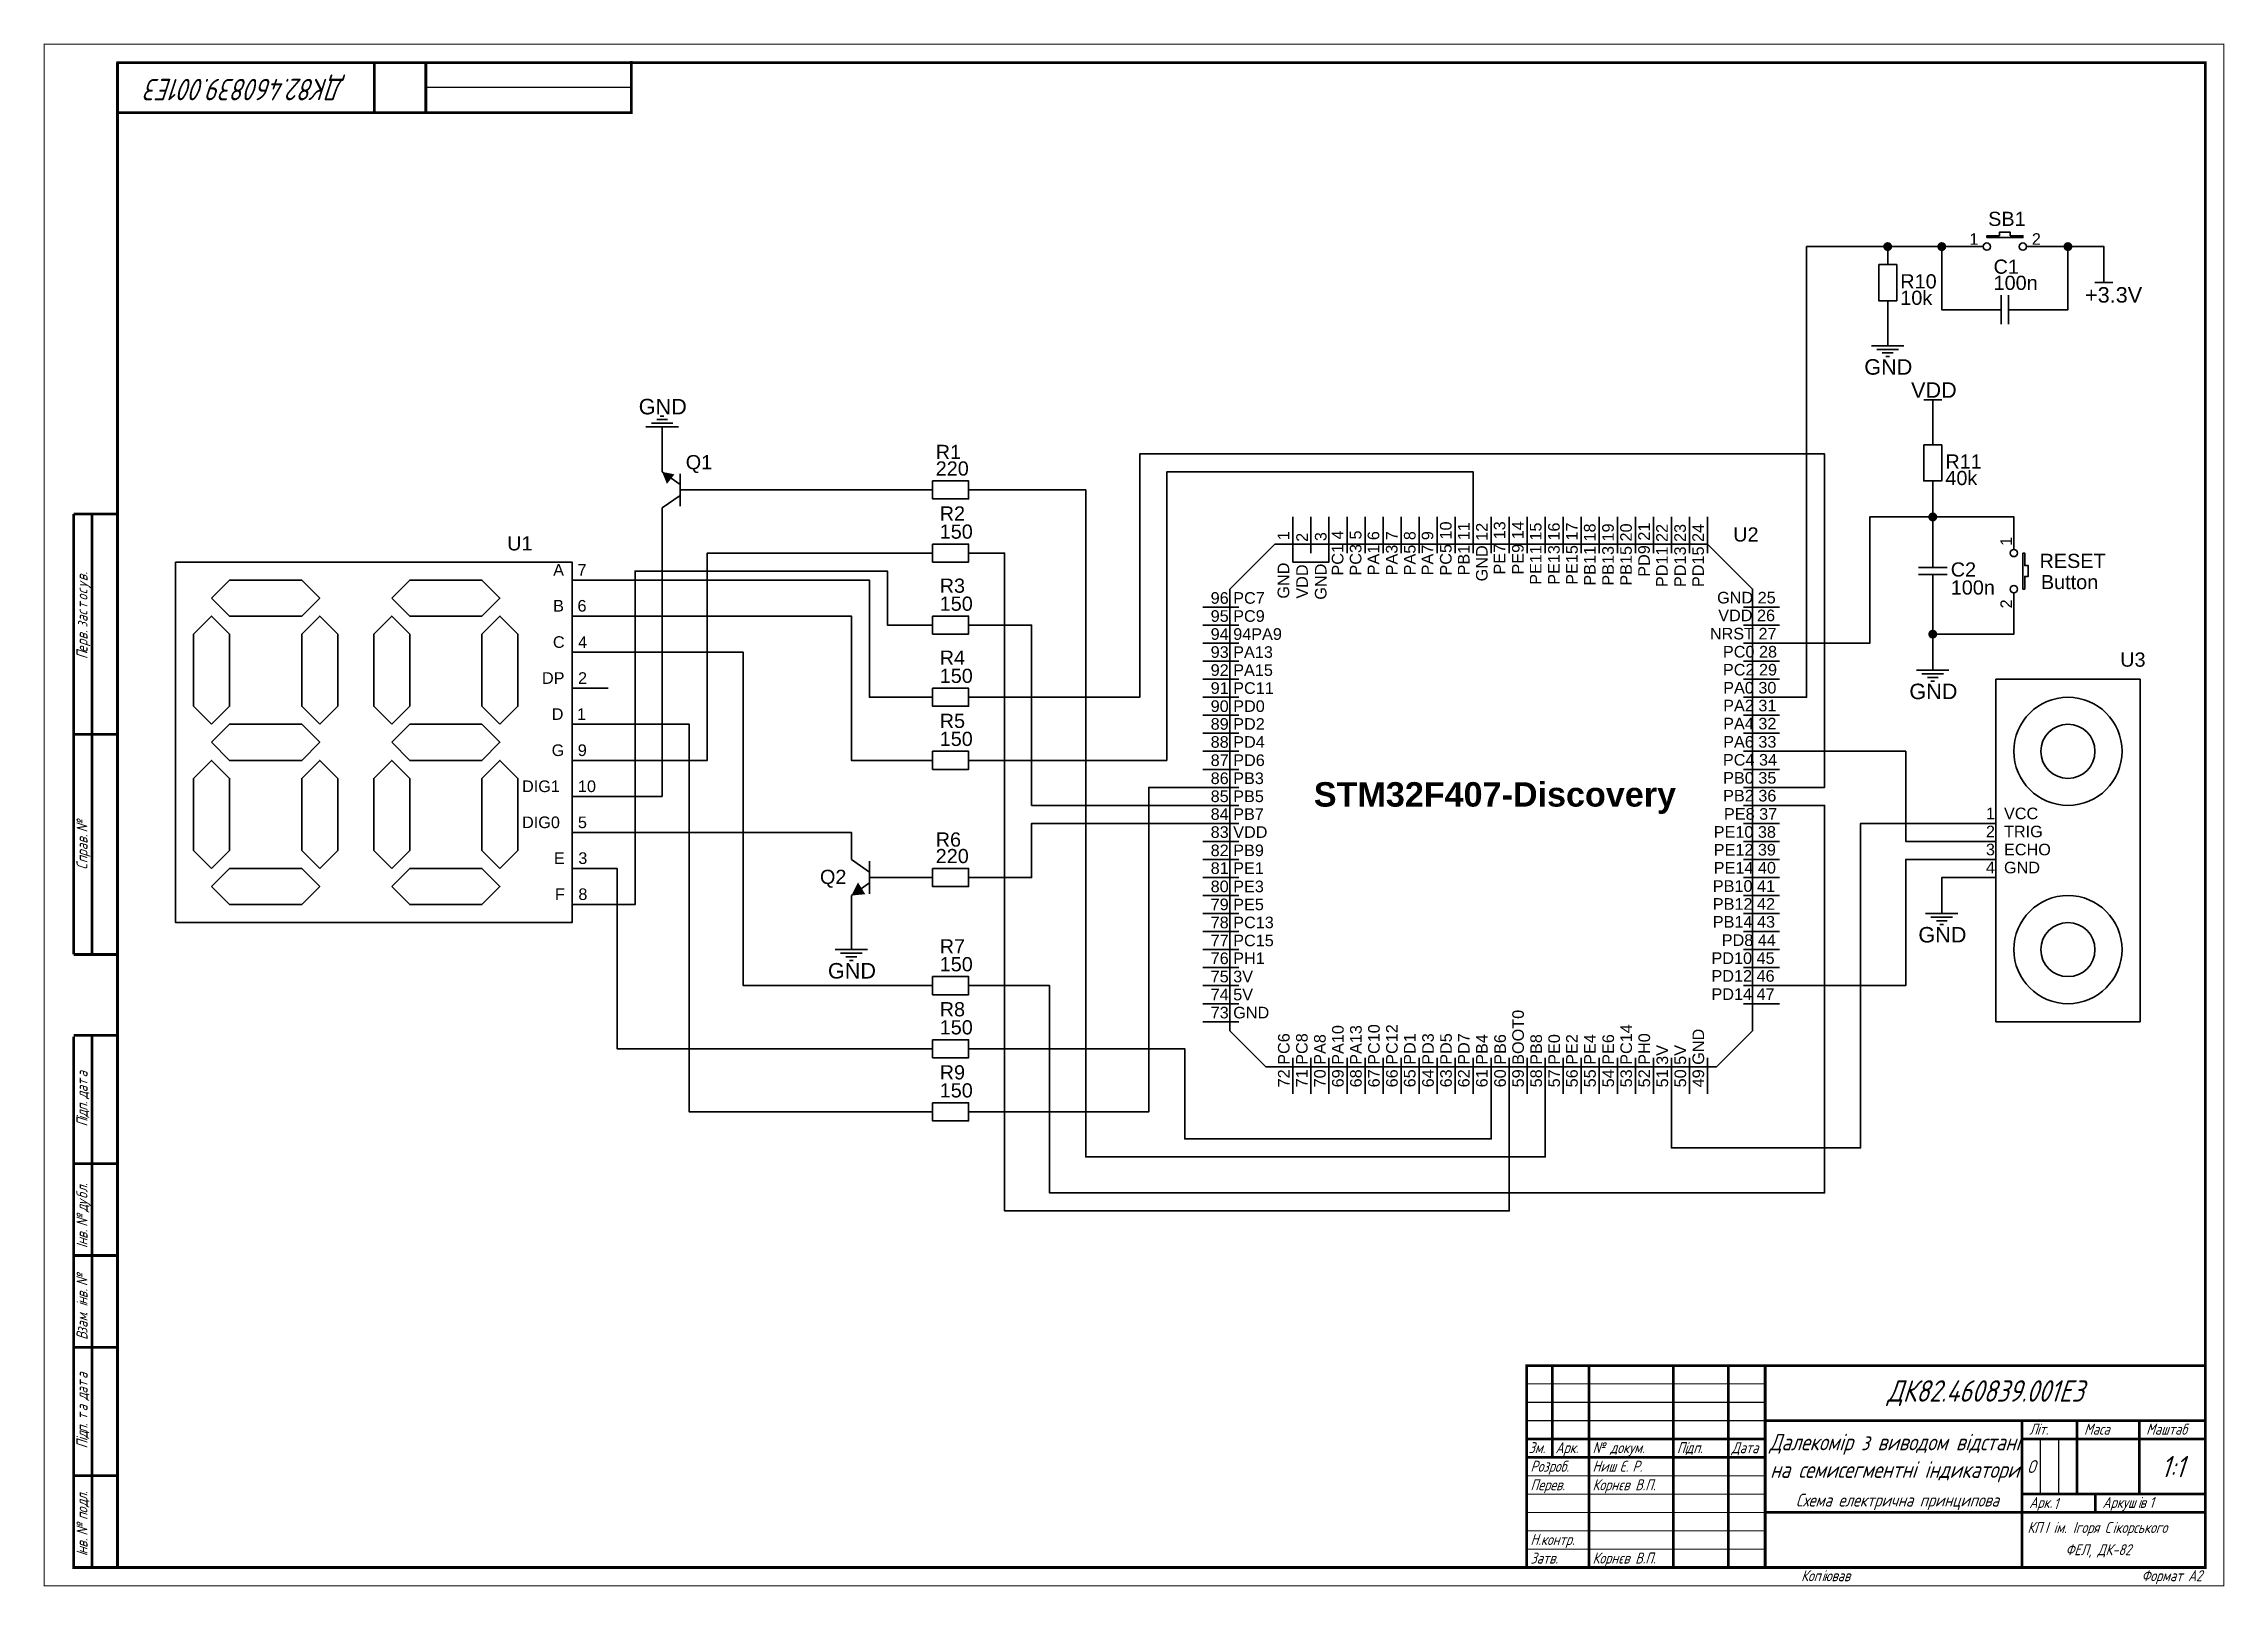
# Paper-space layout 'Лист2' of a CAD drawing. Header units: millimetres. Extents: x 0 to 594, y 0 to 420.
import ezdxf

# ---------------------------------------------------------------- set-up
doc = ezdxf.new("R2010")
doc.units = ezdxf.units.MM
doc.layers.get('0').update_dxf_attribs({"lineweight": 13})
doc.layers.add('PDF _Геометрия', color=7, linetype='Continuous')
doc.layers.add('PDF _Текст', color=7, linetype='Continuous')
doc.layers.add('PDF _Сплошная заливка', color=7, linetype='Continuous', true_color=0x5487ff)
doc.layers.add('Sheet', color=7, linetype='Continuous', lineweight=50)
doc.styles.add('PDF Arial', font='arial.ttf')
doc.styles.add('PDF Arial Bold', font='arialbd.ttf')
doc.styles.add('стиль1', font='', dxfattribs={"oblique": 18})
doc.styles.get('стиль1').set_extended_font_data('GOST type A')

psp = doc.layouts.new('Лист2')

# ---------------------------------------------------------------- hatches: boundary and pattern name
at = {"layer": 'PDF _Сплошная заливка', "transparency": 33554559}
for points in [[(503.69, 365, 0.414), (502.47, 366.23), (502.47, 366.23, 0.414), (501.24, 365), (501.24, 365, 0.414), (502.47, 363.77), (502.47, 363.77, 0.414)], [(518.43, 365, 0.414), (517.2, 366.23), (517.2, 366.23, 0.414), (515.97, 365), (515.97, 365, 0.414), (517.2, 363.77), (517.2, 363.77, 0.414)], [(552.8, 365, 0.414), (551.57, 366.23), (551.57, 366.23, 0.414), (550.35, 365), (550.35, 365, 0.414), (551.57, 363.77), (551.57, 363.77, 0.414)], [(515.97, 291.34, 0.414), (514.74, 292.57), (514.74, 292.57, 0.414), (513.52, 291.34), (513.52, 291.34, 0.414), (514.74, 290.11), (514.74, 290.11, 0.414)], [(515.97, 259.42, 0.414), (514.74, 260.65), (514.74, 260.65, 0.414), (513.52, 259.42), (513.52, 259.42, 0.414), (514.74, 258.19), (514.74, 258.19, 0.414)]]:
    psp.add_hatch(color=7, dxfattribs=at).paths.add_polyline_path(points)

# ---------------------------------------------------------------- linework, layer by layer
at = {"color": 7, "transparency": 33554559}
psp.add_solid([(220.1, 188.21), (221.89, 191.79), (223.89, 188.57)], dxfattribs=at)
at = {"layer": 'PDF _Геометрия', "lineweight": 35}
for points in [[(529.48, 367.46), (539.3, 367.46), (539.3, 367.95), (535.86, 367.95), (535.86, 368.93), (532.91, 368.93), (532.91, 367.95), (529.48, 367.95)], [(500.01, 360.09), (504.92, 360.09), (504.92, 350.27), (500.01, 350.27)], [(512.29, 310.98), (517.2, 310.98), (517.2, 301.16), (512.29, 301.16)], [(242.2, 301.16), (252.02, 301.16), (252.02, 296.25), (242.2, 296.25)], [(242.2, 283.97), (252.02, 283.97), (252.02, 279.06), (242.2, 279.06)], [(453.36, 283.97), (465.64, 271.7), (465.64, 151.38), (455.81, 141.56), (333.05, 141.56), (323.22, 151.38), (323.22, 271.7), (335.5, 283.97)], [(539.3, 281.52), (539.3, 271.7), (539.79, 271.7), (539.79, 275.13), (540.77, 275.13), (540.77, 278.08), (539.79, 278.08), (539.79, 281.52)], [(35.94, 279.06), (143.98, 279.06), (143.98, 180.85), (35.94, 180.85)], [(45.77, 269.24), (50.68, 264.33), (70.32, 264.33), (75.23, 269.24), (70.32, 274.15), (50.68, 274.15)], [(94.87, 269.24), (99.78, 264.33), (119.43, 264.33), (124.34, 269.24), (119.43, 274.15), (99.78, 274.15)], [(45.77, 234.87), (50.68, 239.78), (50.68, 259.42), (45.77, 264.33), (40.85, 259.42), (40.85, 239.78)], [(75.23, 234.87), (80.14, 239.78), (80.14, 259.42), (75.23, 264.33), (70.32, 259.42), (70.32, 239.78)], [(94.87, 234.87), (99.78, 239.78), (99.78, 259.42), (94.87, 264.33), (89.96, 259.42), (89.96, 239.78)], [(124.34, 234.87), (129.25, 239.78), (129.25, 259.42), (124.34, 264.33), (119.43, 259.42), (119.43, 239.78)], [(242.2, 264.33), (252.02, 264.33), (252.02, 259.42), (242.2, 259.42)], [(242.2, 244.69), (252.02, 244.69), (252.02, 239.78), (242.2, 239.78)], [(45.77, 229.95), (50.68, 225.04), (70.32, 225.04), (75.23, 229.95), (70.32, 234.87), (50.68, 234.87)], [(94.87, 229.95), (99.78, 225.04), (119.43, 225.04), (124.34, 229.95), (119.43, 234.87), (99.78, 234.87)], [(242.2, 227.5), (252.02, 227.5), (252.02, 222.59), (242.2, 222.59)], [(45.77, 195.58), (50.68, 200.49), (50.68, 220.13), (45.77, 225.04), (40.85, 220.13), (40.85, 200.49)], [(75.23, 195.58), (70.32, 200.49), (70.32, 220.13), (75.23, 225.04), (80.14, 220.13), (80.14, 200.49)], [(94.87, 195.58), (99.78, 200.49), (99.78, 220.13), (94.87, 225.04), (89.96, 220.13), (89.96, 200.49)], [(124.34, 195.58), (119.43, 200.49), (119.43, 220.13), (124.34, 225.04), (129.25, 220.13), (129.25, 200.49)], [(45.77, 190.67), (50.68, 195.58), (70.32, 195.58), (75.23, 190.67), (70.32, 185.76), (50.68, 185.76)], [(94.87, 190.67), (99.78, 195.58), (119.43, 195.58), (124.34, 190.67), (119.43, 185.76), (99.78, 185.76)], [(242.2, 195.58), (252.02, 195.58), (252.02, 190.67), (242.2, 190.67)], [(242.2, 166.11), (252.02, 166.11), (252.02, 161.2), (242.2, 161.2)], [(242.2, 148.93), (252.02, 148.93), (252.02, 144.02), (242.2, 144.02)], [(242.2, 131.74), (252.02, 131.74), (252.02, 126.83), (242.2, 126.83)]]:
    psp.add_lwpolyline(points, close=True, dxfattribs=at)
for points in [[(473, 242.23), (480.37, 242.23), (480.37, 288.88), (480.37, 365), (522.11, 365)], [(502.47, 360.09), (502.47, 365)], [(524.57, 347.81), (517.2, 347.81), (517.2, 365)], [(522.11, 365), (528.49, 365)], [(546.66, 365), (540.28, 365)], [(544.21, 347.81), (551.57, 347.81), (551.57, 365)], [(546.66, 365), (561.4, 365), (561.4, 360.09)], [(561.4, 355.18), (561.4, 360.09)], [(533.4, 343.88), (533.4, 351.74)], [(535.37, 351.74), (535.37, 343.88)], [(563.85, 355.18), (558.94, 355.18)], [(502.47, 350.27), (502.47, 345.36)], [(502.47, 345.36), (502.47, 342.9)], [(529.48, 347.81), (524.57, 347.81)], [(533.4, 347.81), (529.48, 347.81)], [(539.3, 347.81), (535.37, 347.81)], [(539.3, 347.81), (544.21, 347.81)], [(502.47, 337.99), (502.47, 342.9)], [(498.05, 337.99), (506.89, 337.99)], [(499.52, 337.01), (505.41, 337.01)], [(500.99, 336.03), (503.94, 336.03)], [(501.98, 335.05), (502.96, 335.05)], [(512.29, 323.26), (517.2, 323.26)], [(514.74, 323.26), (514.74, 318.35)], [(164.11, 315.89), (172.95, 315.89)], [(165.59, 316.88), (171.48, 316.88)], [(167.06, 317.86), (170.01, 317.86)], [(168.04, 318.84), (169.03, 318.84)], [(168.53, 315.89), (168.53, 310.98)], [(514.74, 318.35), (514.74, 315.89)], [(514.74, 310.98), (514.74, 315.89)], [(168.53, 310.98), (168.53, 308.53)], [(168.53, 308.53), (168.53, 303.62)], [(173.45, 300.18), (168.53, 303.62)], [(173.45, 294.29), (173.45, 303.13)], [(473, 217.68), (485.28, 217.68), (485.28, 308.53), (298.67, 308.53), (298.67, 242.23), (256.93, 242.23)], [(256.93, 225.04), (306.04, 225.04), (306.04, 303.62), (389.52, 303.62), (389.52, 291.34)], [(168.53, 293.79), (173.45, 297.23)], [(178.36, 298.71), (173.45, 298.71)], [(178.36, 298.71), (237.29, 298.71)], [(242.2, 298.71), (237.29, 298.71)], [(252.02, 298.71), (256.93, 298.71)], [(409.16, 134.19), (409.16, 117.01), (283.94, 117.01), (283.94, 298.71), (256.93, 298.71)], [(514.74, 301.16), (514.74, 296.25)], [(168.53, 288.88), (168.53, 293.79)], [(340.41, 291.34), (340.41, 281.52)], [(345.32, 291.34), (345.32, 281.52)], [(350.23, 291.34), (350.23, 281.52)], [(355.14, 291.34), (355.14, 281.52)], [(360.05, 291.34), (360.05, 281.52)], [(364.97, 291.34), (364.97, 281.52)], [(369.88, 291.34), (369.88, 281.52)], [(374.79, 291.34), (374.79, 281.52)], [(379.7, 291.34), (379.7, 281.52)], [(384.61, 291.34), (384.61, 281.52)], [(389.52, 291.34), (389.52, 281.52)], [(394.43, 291.34), (394.43, 281.52)], [(399.34, 291.34), (399.34, 281.52)], [(404.25, 291.34), (404.25, 281.52)], [(409.16, 291.34), (409.16, 281.52)], [(414.07, 291.34), (414.07, 281.52)], [(418.98, 291.34), (418.98, 281.52)], [(423.89, 291.34), (423.89, 281.52)], [(428.81, 291.34), (428.81, 281.52)], [(433.72, 291.34), (433.72, 281.52)], [(438.63, 291.34), (438.63, 281.52)], [(443.54, 291.34), (443.54, 281.52)], [(448.45, 291.34), (448.45, 281.52)], [(453.36, 291.34), (453.36, 281.52)], [(473, 256.96), (497.56, 256.96), (497.56, 291.34), (514.74, 291.34)], [(514.74, 296.25), (514.74, 291.34)], [(536.84, 288.88), (536.84, 291.34), (514.74, 291.34), (514.74, 286.43)], [(153.8, 215.22), (168.53, 215.22), (168.53, 288.88)], [(514.74, 281.52), (514.74, 286.43)], [(536.84, 288.88), (536.84, 282.5)], [(153.8, 225.04), (180.81, 225.04), (180.81, 281.52), (237.29, 281.52)], [(242.2, 281.52), (237.29, 281.52)], [(252.02, 281.52), (256.93, 281.52)], [(256.93, 281.52), (261.84, 281.52), (261.84, 102.27), (399.34, 102.27), (399.34, 134.19)], [(340.41, 281.52), (340.41, 279.06), (350.23, 279.06), (350.23, 281.52)], [(514.74, 281.52), (514.74, 277.59)], [(153.8, 274.15), (143.98, 274.15)], [(153.8, 185.76), (161.17, 185.76), (161.17, 276.61), (229.92, 276.61), (229.92, 261.87), (237.29, 261.87)], [(153.8, 274.15), (225.01, 274.15), (225.01, 242.23), (237.29, 242.23)], [(510.82, 277.59), (518.67, 277.59)], [(518.67, 275.63), (510.82, 275.63)], [(514.74, 275.63), (514.74, 271.7)], [(514.74, 271.7), (514.74, 266.79)], [(536.84, 264.33), (536.84, 270.71)], [(153.8, 264.33), (143.98, 264.33)], [(153.8, 264.33), (220.1, 264.33), (220.1, 225.04), (237.29, 225.04)], [(242.2, 261.87), (237.29, 261.87)], [(252.02, 261.87), (256.93, 261.87)], [(256.93, 261.87), (269.21, 261.87), (269.21, 212.77), (315.86, 212.77)], [(315.86, 266.79), (325.68, 266.79)], [(315.86, 261.87), (325.68, 261.87)], [(473, 266.79), (463.18, 266.79)], [(473, 261.87), (463.18, 261.87)], [(514.74, 266.79), (514.74, 259.42), (536.84, 259.42), (536.84, 264.33)], [(315.86, 256.96), (325.68, 256.96)], [(473, 256.96), (463.18, 256.96)], [(514.74, 254.51), (514.74, 259.42)], [(153.8, 254.51), (143.98, 254.51)], [(153.8, 254.51), (190.63, 254.51), (190.63, 163.66), (237.29, 163.66)], [(315.86, 252.05), (325.68, 252.05)], [(473, 252.05), (463.18, 252.05)], [(510.32, 249.6), (519.16, 249.6)], [(514.74, 249.6), (514.74, 254.51)], [(153.8, 244.69), (143.98, 244.69)], [(315.86, 247.14), (325.68, 247.14)], [(473, 247.14), (463.18, 247.14)], [(511.8, 248.62), (517.69, 248.62)], [(513.27, 247.63), (516.22, 247.63)], [(514.25, 246.65), (515.23, 246.65)], [(531.93, 247.14), (571.22, 247.14)], [(531.93, 153.84), (531.93, 247.14)], [(571.22, 247.14), (571.22, 153.84)], [(242.2, 242.23), (237.29, 242.23)], [(252.02, 242.23), (256.93, 242.23)], [(315.86, 242.23), (325.68, 242.23)], [(473, 242.23), (463.18, 242.23)], [(153.8, 234.87), (143.98, 234.87)], [(153.8, 234.87), (175.9, 234.87), (175.9, 129.28), (237.29, 129.28)], [(315.86, 237.32), (325.68, 237.32)], [(315.86, 232.41), (325.68, 232.41)], [(473, 237.32), (463.18, 237.32)], [(473, 232.41), (463.18, 232.41)], [(315.86, 227.5), (325.68, 227.5)], [(473, 227.5), (463.18, 227.5)], [(473, 227.5), (507.38, 227.5), (507.38, 202.95), (522.11, 202.95)], [(153.8, 225.04), (143.98, 225.04)], [(242.2, 225.04), (237.29, 225.04)], [(252.02, 225.04), (256.93, 225.04)], [(315.86, 222.59), (325.68, 222.59)], [(473, 222.59), (463.18, 222.59)], [(153.8, 215.22), (143.98, 215.22)], [(256.93, 129.28), (301.13, 129.28), (301.13, 217.68), (315.86, 217.68)], [(315.86, 217.68), (325.68, 217.68)], [(473, 217.68), (463.18, 217.68)], [(256.93, 163.66), (274.12, 163.66), (274.12, 107.19), (485.28, 107.19), (485.28, 212.77), (473, 212.77)], [(315.86, 212.77), (325.68, 212.77)], [(473, 212.77), (463.18, 212.77)], [(153.8, 205.4), (143.98, 205.4)], [(153.8, 205.4), (220.1, 205.4), (220.1, 202.95)], [(220.1, 202.95), (220.1, 198.03)], [(315.86, 207.86), (269.21, 207.86), (269.21, 193.12), (256.93, 193.12)], [(315.86, 207.86), (325.68, 207.86)], [(315.86, 202.95), (325.68, 202.95)], [(522.11, 207.86), (495.1, 207.86), (495.1, 119.46), (443.54, 119.46), (443.54, 134.19)], [(473, 207.86), (463.18, 207.86)], [(473, 202.95), (463.18, 202.95)], [(522.11, 207.86), (531.93, 207.86)], [(522.11, 202.95), (531.93, 202.95)], [(220.1, 198.03), (225.01, 194.6)], [(225.01, 197.54), (225.01, 188.7)], [(315.86, 198.03), (325.68, 198.03)], [(473, 198.03), (463.18, 198.03)], [(473, 163.66), (507.38, 163.66), (507.38, 198.03), (522.11, 198.03)], [(522.11, 198.03), (531.93, 198.03)], [(153.8, 195.58), (143.98, 195.58)], [(153.8, 195.58), (156.26, 195.58), (156.26, 146.47), (237.29, 146.47)], [(225.01, 191.65), (220.1, 188.21)], [(229.92, 193.12), (225.01, 193.12)], [(229.92, 193.12), (237.29, 193.12)], [(242.2, 193.12), (237.29, 193.12)], [(252.02, 193.12), (256.93, 193.12)], [(315.86, 193.12), (325.68, 193.12)], [(473, 193.12), (463.18, 193.12)], [(522.11, 193.12), (517.2, 193.12), (517.2, 188.21)], [(522.11, 193.12), (531.93, 193.12)], [(153.8, 185.76), (143.98, 185.76)], [(220.1, 183.3), (220.1, 188.21)], [(315.86, 188.21), (325.68, 188.21)], [(473, 188.21), (463.18, 188.21)], [(517.2, 183.3), (517.2, 188.21)], [(220.1, 183.3), (220.1, 178.39)], [(220.1, 173.48), (220.1, 178.39)], [(315.86, 183.3), (325.68, 183.3)], [(315.86, 178.39), (325.68, 178.39)], [(473, 183.3), (463.18, 183.3)], [(473, 178.39), (463.18, 178.39)], [(512.78, 183.3), (521.62, 183.3)], [(514.25, 182.32), (520.15, 182.32)], [(515.73, 181.34), (518.67, 181.34)], [(516.71, 180.36), (517.69, 180.36)], [(215.68, 173.48), (224.52, 173.48)], [(217.15, 172.5), (223.04, 172.5)], [(315.86, 173.48), (325.68, 173.48)], [(473, 173.48), (463.18, 173.48)], [(218.62, 171.52), (221.57, 171.52)], [(219.61, 170.53), (220.59, 170.53)], [(315.86, 168.57), (325.68, 168.57)], [(473, 168.57), (463.18, 168.57)], [(242.2, 163.66), (237.29, 163.66)], [(252.02, 163.66), (256.93, 163.66)], [(315.86, 163.66), (325.68, 163.66)], [(473, 163.66), (463.18, 163.66)], [(315.86, 158.75), (325.68, 158.75)], [(473, 158.75), (463.18, 158.75)], [(315.86, 153.84), (325.68, 153.84)], [(571.22, 153.84), (531.93, 153.84)], [(242.2, 146.47), (237.29, 146.47)], [(252.02, 146.47), (256.93, 146.47)], [(256.93, 146.47), (310.95, 146.47), (310.95, 121.92), (394.43, 121.92), (394.43, 134.19)], [(340.41, 134.19), (340.41, 144.02)], [(345.32, 134.19), (345.32, 144.02)], [(350.23, 134.19), (350.23, 144.02)], [(355.14, 134.19), (355.14, 144.02)], [(360.05, 134.19), (360.05, 144.02)], [(364.97, 134.19), (364.97, 144.02)], [(369.88, 134.19), (369.88, 144.02)], [(374.79, 134.19), (374.79, 144.02)], [(379.7, 134.19), (379.7, 144.02)], [(384.61, 134.19), (384.61, 144.02)], [(389.52, 134.19), (389.52, 144.02)], [(394.43, 134.19), (394.43, 144.02)], [(399.34, 134.19), (399.34, 144.02)], [(404.25, 134.19), (404.25, 144.02)], [(409.16, 134.19), (409.16, 144.02)], [(414.07, 134.19), (414.07, 144.02)], [(418.98, 134.19), (418.98, 144.02)], [(423.89, 134.19), (423.89, 144.02)], [(428.81, 134.19), (428.81, 144.02)], [(433.72, 134.19), (433.72, 144.02)], [(438.63, 134.19), (438.63, 144.02)], [(443.54, 134.19), (443.54, 144.02)], [(448.45, 134.19), (448.45, 144.02)], [(453.36, 134.19), (453.36, 144.02)], [(242.2, 129.28), (237.29, 129.28)], [(252.02, 129.28), (256.93, 129.28)]]:
    psp.add_lwpolyline(points, dxfattribs=at)
for centre, radius in [((529.47, 365), 0.985), ((539.29, 365), 0.985), ((536.84, 281.52), 0.985), ((536.84, 271.69), 0.985), ((551.58, 227.5), 14.73), ((551.57, 227.5), 7.37), ((551.58, 173.48), 14.73), ((551.57, 173.48), 7.37)]:
    psp.add_circle(centre, radius, dxfattribs=at)
at = {"layer": 'PDF _Сплошная заливка', "color": 7, "transparency": 33554559}
psp.add_solid([(168.53, 303.62), (169.83, 300.36), (171.9, 302.96)], dxfattribs=at)
at = {"layer": 'Sheet'}
for points, const_width in [([(0.15, 420.15), (594.06, 420.15), (594.06, 0.15), (0.15, 0.15), (0.15, 420.15)], 0.3), ([(0.15, 420.15), (594.06, 420.15), (594.06, 0.15), (0.15, 0.15), (0.15, 420.15)], 0.3), ([(0.15, 420.15), (0.15, 0.15), (594.06, 0.15), (594.06, 420.15), (0.15, 420.15), (0.15, 420.15)], 0.0991), ([(0.15, 420.15), (0.15, 0.15), (594.06, 0.15), (594.06, 420.15), (0.15, 420.15), (0.15, 420.15)], 0.0991)]:
    psp.add_lwpolyline(points, close=True, dxfattribs=dict(at, const_width=const_width))
for points, const_width in [([(19.77, 415.14), (589.41, 415.13)], 0.749), ([(20.14, 415.14), (20.14, 5.14)], 0.749), ([(90.13, 401.15), (90.13, 415.14)], 0.749), ([(104.15, 401.21), (104.15, 415.27)], 0.749), ([(160.11, 401.52), (160.11, 415.52)], 0.749), ([(589.03, 414.76), (589.03, 4.77)], 0.749), ([(104.15, 408.39), (107.64, 408.39), (160.11, 408.39)], 0.3), ([(20.14, 401.52), (90.13, 401.52)], 0.749), ([(90.5, 401.52), (160.49, 401.52)], 0.749), ([(8.16, 172.15), (8.16, 292.14)], 0.749), ([(8.16, 292.14), (20.14, 292.14)], 0.749), ([(13.15, 172.15), (13.15, 292.14)], 0.749), ([(8.16, 232.14), (20.14, 232.14)], 0.749), ([(20.14, 172.15), (8.16, 172.15)], 0.749), ([(8.16, 150.15), (20.14, 150.15)], 0.749), ([(8.16, 4.76), (8.16, 149.76)], 0.749), ([(13.15, 5.14), (13.15, 150.15)], 0.749), ([(8.16, 115.15), (20.14, 115.15)], 0.749), ([(8.16, 90.15), (20.14, 90.15)], 0.749), ([(8.16, 65.14), (20.14, 65.14)], 0.749), ([(403.7, 60.14), (588.65, 60.14)], 0.749), ([(404.07, 5.14), (404.07, 60.14)], 0.749), ([(411.07, 60.14), (411.07, 35.15)], 0.749), ([(421.06, 60.14), (421.06, 5.14)], 0.749), ([(444.07, 60.14), (444.07, 5.14)], 0.749), ([(459.06, 60.14), (459.06, 5.14)], 0.749), ([(469.07, 60.14), (469.07, 5.14)], 0.749), ([(404.07, 55.15), (469.07, 55.15)], 0.3), ([(404.07, 50.14), (469.07, 50.14)], 0.3), ([(404.07, 45.15), (469.07, 45.15)], 0.3), ([(469.08, 45.13), (589.03, 45.13)], 0.749), ([(539.07, 45.13), (539.07, 5.14)], 0.749), ([(554.04, 45.13), (554.04, 25.14)], 0.749), ([(571.06, 45.13), (571.06, 25.14)], 0.749), ([(404.07, 40.14), (469.07, 40.14)], 0.749), ([(539.07, 40.14), (589.03, 40.14)], 0.749), ([(544.06, 40.14), (544.06, 25.14)], 0.3), ([(549.05, 40.14), (549.05, 25.14)], 0.3), ([(8.16, 30.14), (20.14, 30.14)], 0.749), ([(404.07, 35.15), (469.07, 35.15)], 0.749), ([(404.07, 30.14), (469.07, 30.14)], 0.3), ([(404.07, 25.14), (469.07, 25.14)], 0.3), ([(539.07, 25.14), (589.03, 25.14)], 0.749), ([(559.06, 25.14), (559.06, 20.15)], 0.749), ([(404.07, 20.15), (469.07, 20.15)], 0.3), ([(469.08, 20.15), (589.03, 20.15)], 0.749), ([(404.07, 15.14), (469.07, 15.14)], 0.3), ([(404.07, 10.15), (469.07, 10.15)], 0.3), ([(20.14, 5.14), (8.16, 5.14)], 0.749), ([(20.14, 5.14), (589.03, 5.14)], 0.749)]:
    psp.add_lwpolyline(points, dxfattribs=dict(at, const_width=const_width))

# ---------------------------------------------------------------- texts
at = {"attachment_point": 5, "style": 'стиль1'}
for s, width, heights, insert, char_height in [('Далекомір з виводом відстані на семисегментні індикатори', 74.0047, [13.28], (504.33, 34.95), 4.5), ('Схема електрична принципова', 104.9796, [0], (505.07, 23.03), 3.5)]:
    psp.add_mtext_dynamic_manual_height_columns(s, width=width, gutter_width=26.25, heights=heights, dxfattribs=dict(at, insert=insert, char_height=char_height))
at = {"layer": 'PDF _Текст', "attachment_point": 7}
for s, insert, char_height, style in [('SB1', (529.84, 370.57), 3.867, 'PDF Arial'), ('1', (524.71, 365.49), 3.16, 'PDF Arial'), ('2', (541.75, 365.49), 3.16, 'PDF Arial'), ('R10', (505.9, 353.55), 3.867, 'PDF Arial'), ('C1', (531.32, 357.55), 3.867, 'PDF Arial'), ('100n', (531.32, 353.14), 3.867, 'PDF Arial'), ('10k', (505.9, 349.08), 3.867, 'PDF Arial'), ('+3.3V', (556.24, 349.69), 4.218, 'PDF Arial'), ('GND', (496.08, 330.05), 4.218, 'PDF Arial'), ('VDD', (508.83, 323.81), 4.218, 'PDF Arial'), ('GND', (162.15, 319.24), 4.218, 'PDF Arial'), ('R1', (243.07, 307.13), 3.867, 'PDF Arial'), ('Q1', (174.96, 303.28), 3.867, 'PDF Arial'), ('220', (243.07, 302.56), 3.867, 'PDF Arial'), ('40k', (518.18, 299.97), 3.867, 'PDF Arial'), ('R11', (518.18, 304.52), 3.867, 'PDF Arial'), ('R2', (244.16, 290.36), 3.867, 'PDF Arial'), ('U1', (126.3, 282.17), 3.867, 'PDF Arial'), ('150', (244.16, 285.37), 3.867, 'PDF Arial'), ('U2', (460.37, 284.59), 3.867, 'PDF Arial'), ('RESET', (543.84, 277.39), 3.867, 'PDF Arial'), ('A   7', (138.84, 275.34), 3.164, 'PDF Arial'), ('R3', (244.16, 270.64), 3.867, 'PDF Arial'), ('C2', (519.65, 275.05), 3.867, 'PDF Arial'), ('100n', (519.65, 270.15), 3.867, 'PDF Arial'), ('Button', (544.21, 271.62), 3.867, 'PDF Arial'), ('B   6', (138.83, 265.52), 3.164, 'PDF Arial'), ('150', (244.16, 265.73), 3.867, 'PDF Arial'), ('96 PC7', (317.99, 267.65), 3.164, 'PDF Arial'), ('GND 25', (455.99, 267.74), 3.164, 'PDF Arial'), ('95 PC9', (317.99, 262.73), 3.164, 'PDF Arial'), ('VDD 26', (456.3, 262.9), 3.164, 'PDF Arial'), ('C   4', (138.77, 255.64), 3.164, 'PDF Arial'), ('94 94PA9', (317.99, 257.82), 3.164, 'PDF Arial'), ('93 PA13', (317.99, 252.91), 3.164, 'PDF Arial'), ('NRST 27', (454.01, 257.93), 3.164, 'PDF Arial'), ('PC0 28', (457.57, 253.01), 3.164, 'PDF Arial'), ('150', (244.16, 246.08), 3.867, 'PDF Arial'), ('R4', (244.16, 251.08), 3.867, 'PDF Arial'), ('92 PA15', (317.99, 248), 3.164, 'PDF Arial'), ('PC2 29', (457.57, 248.11), 3.164, 'PDF Arial'), ('U3', (565.82, 250.5), 3.867, 'PDF Arial'), ('DP   2', (135.79, 245.88), 3.164, 'PDF Arial'), ('91 PC11', (317.99, 243.1), 3.164, 'PDF Arial'), ('PA0 30', (457.64, 243.19), 3.164, 'PDF Arial'), ('GND', (508.36, 241.65), 4.218, 'PDF Arial'), ('D   1', (138.45, 236.06), 3.164, 'PDF Arial'), ('R5', (244.16, 233.81), 3.867, 'PDF Arial'), ('90 PD0', (317.99, 238.18), 3.164, 'PDF Arial'), ('PA2 31', (457.64, 238.35), 3.164, 'PDF Arial'), ('150', (244.16, 228.9), 3.867, 'PDF Arial'), ('89 PD2', (317.99, 233.33), 3.164, 'PDF Arial'), ('PA4 32', (457.64, 233.43), 3.164, 'PDF Arial'), ('G   9', (138.43, 226.17), 3.164, 'PDF Arial'), ('88 PD4', (317.99, 228.42), 3.164, 'PDF Arial'), ('87 PD6', (317.99, 223.45), 3.164, 'PDF Arial'), ('PC4 34', (457.57, 223.56), 3.164, 'PDF Arial'), ('PA6 33', (457.64, 228.46), 3.164, 'PDF Arial'), ('86 PB3', (317.99, 218.53), 3.164, 'PDF Arial'), ('PB0 35', (457.63, 218.64), 3.164, 'PDF Arial'), ('DIG1    10', (130.36, 216.35), 3.164, 'PDF Arial'), ('85 PB5', (317.99, 213.62), 3.164, 'PDF Arial'), ('STM32F407-Discovery', (346.1, 210.43), 6.6552, 'PDF Arial Bold'), ('PB2 36', (457.63, 213.79), 3.164, 'PDF Arial'), ('DIG0    5', (130.36, 206.53), 3.164, 'PDF Arial'), ('84 PB7', (317.99, 208.78), 3.164, 'PDF Arial'), ('PE8 37', (457.86, 208.81), 3.164, 'PDF Arial'), ('1  VCC', (529.24, 208.95), 3.164, 'PDF Arial'), ('R6', (243.07, 201.48), 3.867, 'PDF Arial'), ('83 VDD', (317.99, 203.87), 3.164, 'PDF Arial'), ('82 PB9', (317.99, 198.89), 3.164, 'PDF Arial'), ('PE10 38', (455.06, 203.9), 3.164, 'PDF Arial'), ('PE12 39', (455.06, 199.06), 3.164, 'PDF Arial'), ('3  ECHO', (529.24, 199.12), 3.164, 'PDF Arial'), ('2  TRIG', (529.24, 204.03), 3.164, 'PDF Arial'), ('E   3', (139.06, 196.77), 3.164, 'PDF Arial'), ('220', (243.07, 196.98), 3.867, 'PDF Arial'), ('81 PE1', (317.99, 194.05), 3.164, 'PDF Arial'), ('PE14 40', (455.06, 194.15), 3.164, 'PDF Arial'), ('4  GND', (529.24, 194.21), 3.164, 'PDF Arial'), ('F   8', (139.32, 186.95), 3.164, 'PDF Arial'), ('Q2', (211.54, 190.3), 3.867, 'PDF Arial'), ('80 PE3', (317.99, 189.07), 3.164, 'PDF Arial'), ('PB10 41', (454.82, 189.17), 3.164, 'PDF Arial'), ('79 PE5', (317.99, 184.16), 3.164, 'PDF Arial'), ('PB12 42', (454.82, 184.33), 3.164, 'PDF Arial'), ('78 PC13', (317.99, 179.25), 3.164, 'PDF Arial'), ('PB14 43', (454.82, 179.42), 3.164, 'PDF Arial'), ('GND', (510.82, 175.36), 4.218, 'PDF Arial'), ('R7', (244.16, 172.43), 3.867, 'PDF Arial'), ('77 PC15', (317.99, 174.34), 3.164, 'PDF Arial'), ('76 PH1', (317.99, 169.49), 3.164, 'PDF Arial'), ('PD10 45', (454.45, 169.53), 3.164, 'PDF Arial'), ('PD8 44', (457.25, 174.43), 3.164, 'PDF Arial'), ('GND', (213.71, 165.54), 4.218, 'PDF Arial'), ('150', (244.16, 167.51), 3.867, 'PDF Arial'), ('75 3V', (317.99, 164.52), 3.164, 'PDF Arial'), ('PD12 46', (454.45, 164.68), 3.164, 'PDF Arial'), ('74 5V', (317.99, 159.61), 3.164, 'PDF Arial'), ('PD14 47', (454.45, 159.77), 3.164, 'PDF Arial'), ('R8', (244.16, 155.24), 3.867, 'PDF Arial'), ('73 GND', (317.99, 154.69), 3.164, 'PDF Arial'), ('150', (244.16, 150.32), 3.867, 'PDF Arial'), ('150', (244.16, 133.14), 3.867, 'PDF Arial'), ('R9', (244.16, 138.05), 3.867, 'PDF Arial')]:
    psp.add_mtext(s, dxfattribs=dict(at, insert=insert, char_height=char_height, style=style))
at = {"layer": 'PDF _Текст', "attachment_point": 7, "rotation": 90, "style": 'PDF Arial'}
for s, insert, char_height in [('GND     1', (339.44, 269.09), 3.164), ('VDD     2', (344.47, 269.09), 3.164), ('GND     3', (349.6, 268.8), 3.164), ('PC1 4', (354.21, 275.38), 3.164), ('PC3 5', (359.12, 275.38), 3.164), ('PA1 6', (363.97, 275.44), 3.164), ('PA3 7', (368.95, 275.44), 3.164), ('PA5 8', (373.86, 275.44), 3.164), ('PA7 9', (378.7, 275.44), 3.164), ('PC5 10', (383.68, 275.38), 3.164), ('PB1 11', (388.52, 275.43), 3.164), ('GND 12', (393.5, 273.8), 3.164), ('PE7 13', (398.34, 275.67), 3.164), ('PE9 14', (403.32, 275.67), 3.164), ('PE11 15', (408.17, 272.87), 3.164), ('PE13 16', (413.14, 272.87), 3.164), ('PE15 17', (418.05, 272.87), 3.164), ('PB11 18', (422.9, 272.63), 3.164), ('PB13 19', (427.88, 272.63), 3.164), ('PB15 20', (432.79, 272.63), 3.164), ('PD9 21', (437.7, 275.06), 3.164), ('PD11 22', (442.54, 272.25), 3.164), ('PD13 23', (447.52, 272.25), 3.164), ('PD15 24', (452.43, 272.25), 3.164), ('1', (536.35, 283.48), 3.16), ('2', (536.35, 266.44), 3.16), ('59 BOOT0', (403.38, 135.95), 3.164), ('72 PC6', (339.54, 135.95), 3.164), ('71 PC8', (344.46, 135.95), 3.164), ('70 PA8', (349.38, 135.95), 3.164), ('69 PA10', (354.28, 135.95), 3.164), ('68 PA13', (359.19, 135.95), 3.164), ('67 PC10', (364.1, 135.95), 3.164), ('66 PC12', (369, 135.95), 3.164), ('65 PD1', (373.85, 135.95), 3.164), ('64 PD3', (378.83, 135.95), 3.164), ('63 PD5', (383.74, 135.95), 3.164), ('62 PD7', (388.59, 135.95), 3.164), ('61 PB4', (393.5, 135.95), 3.164), ('60 PB6', (398.47, 135.95), 3.164), ('58 PB8', (408.3, 135.95), 3.164), ('57 PE0', (413.21, 135.95), 3.164), ('56 PE2', (418.05, 135.95), 3.164), ('55 PE4', (422.96, 135.95), 3.164), ('54 PE6', (427.94, 135.95), 3.164), ('53 PC14', (432.84, 135.95), 3.164), ('52 PH0', (437.76, 135.95), 3.164), ('49 GND', (452.49, 135.95), 3.164), ('51 3V', (442.67, 135.95), 3.164), ('50 5V', (447.58, 135.95), 3.164)]:
    psp.add_mtext(s, dxfattribs=dict(at, insert=insert, char_height=char_height))
at = {"layer": 'Sheet', "style": 'стиль1', "oblique": 18}
for s, p in [('в', (11.96, 273.83)), ('у', (11.96, 272.06)), ('.', (11.96, 275.6)), ('с', (11.96, 270.29)), ('о', (11.96, 268.53)), ('т', (11.96, 266.25)), ('з', (11.96, 261.2)), ('с', (11.96, 264.48)), ('а', (11.96, 262.71)), ('е', (11.96, 254.37)), ('в', (11.96, 257.91)), ('р', (11.96, 256.14)), ('.', (11.96, 259.68)), ('П', (11.96, 252.6)), ('№', (11.96, 205.35)), ('а', (11.96, 200.55)), ('в', (11.96, 202.32)), ('.', (11.96, 204.08)), ('С', (11.96, 195.24)), ('р', (11.96, 198.78)), ('п', (11.96, 197.01)), ('а', (11.96, 138.63)), ('т', (11.96, 136.36)), ('а', (11.96, 134.59)), ('д', (11.96, 132.82)), ('п', (11.96, 129.54)), ('.', (11.96, 131.31)), ('П', (11.96, 125.24)), ('і', (11.96, 127.01)), ('д', (11.96, 127.77)), ('б', (11.96, 105.53)), ('л', (11.96, 107.3)), ('.', (11.96, 109.07)), ('№', (11.96, 97.95)), ('д', (11.96, 101.99)), ('у', (11.96, 103.76)), ('н', (11.96, 92.89)), ('в', (11.96, 94.66)), ('.', (11.96, 96.43)), ('І', (11.96, 92.14)), ('№', (11.96, 81.77)), ('і', (11.96, 76.21)), ('н', (11.96, 76.72)), ('в', (11.96, 78.49)), ('.', (11.96, 80.26)), ('а', (11.96, 70.4)), ('м', (11.96, 72.17)), ('.', (11.96, 73.94)), ('В', (11.96, 67.12)), ('з', (11.96, 68.89)), ('а', (11.96, 56.5)), ('а', (11.96, 52.46)), ('т', (11.96, 54.23)), ('д', (11.96, 50.69)), ('а', (11.96, 47.66)), ('т', (11.96, 45.38)), ('д', (11.96, 40.33)), ('п', (11.96, 41.85)), ('.', (11.96, 43.62)), ('П', (11.96, 37.55)), ('і', (11.96, 39.57)), ('д', (11.96, 21.63)), ('л', (11.96, 23.4)), ('.', (11.96, 25.17)), ('о', (11.96, 19.86)), ('п', (11.96, 18.09)), ('№', (11.96, 13.8)), ('в', (11.96, 10.51)), ('.', (11.96, 12.28)), ('І', (11.96, 8.24)), ('н', (11.96, 8.74))]:
    psp.add_text(s, height=3, rotation=90, dxfattribs=at).set_placement(p)
for s, height, p in [('Л', 3, (541.03, 41.34)), ('і', 3, (543.05, 41.34)), ('т.', 3, (543.81, 41.34)), ('Маса', 3, (555.94, 41.34)), ('Маштаб', 3, (572.86, 41.34)), ('Зм.', 3, (404.59, 36.29)), ('Арк.', 3, (411.92, 36.29)), ('№ докум.', 3, (422.03, 36.29)), ('П', 3, (445.02, 36.29)), ('і', 3, (447.04, 36.29)), ('дп.', 3, (447.54, 36.29)), ('Дата', 3, (459.93, 36.29)), ('Розроб.', 3, (405.1, 31.23)), ('Ниш ', 3, (422.03, 31.23)), ('Є. ', 3, (429.35, 31.23)), ('Р.', 3, (432.89, 31.23)), ('Перев.', 3, (405.1, 26.18)), ('Корнєв В.П.', 3, (422.03, 26.18)), ('Арк.', 3, (541.03, 21.38)), ('1', 3, (547.67, 21.07)), ('Аркуш', 3, (560.99, 21.38)), ('і', 3, (570.59, 21.38)), ('1', 3, (573.73, 21.38)), ('в', 3, (571.09, 21.38)), ('Н.контр.', 3, (405.1, 11.27)), ('КП', 3, (540.52, 14.55)), ('І і', 3, (545.32, 14.55)), ('м. ', 3, (548.36, 14.55)), ('І', 3, (552.9, 14.55)), ('горя С', 3, (553.66, 14.55)), ('і', 3, (563.73, 14.55)), ('корського', 3, (564.49, 14.55)), ('Затв.', 3, (405.1, 6.21)), ('Корнєв В.П.', 3, (422.03, 6.21)), ('ФЕЛ, ДК-82', 3, (550.88, 8.49)), ('ALTIUM GOSTBOM2.0 KEV', 0.5054, (10.19, 4.95)), ('Коп', 3, (478.87, 1.41)), ('і', 3, (484.43, 1.41)), ('ював', 3, (484.94, 1.41)), ('Формат А2', 3, (571.6, 1.41))]:
    psp.add_text(s, height=height, dxfattribs=at).set_placement(p)
at = {"layer": 'Sheet', "insert": (55.12, 408.39), "char_height": 5.8454, "attachment_point": 5, "rotation": 180, "style": 'стиль1'}
psp.add_mtext_dynamic_manual_height_columns('ДК82.460839.001ЕЗ', width=69.9864, gutter_width=17.5, heights=[0], dxfattribs=at)
at = {"layer": 'Sheet', "attachment_point": 5, "style": 'стиль1'}
for s, width, insert, char_height in [('ДК82.460839.001ЕЗ', 119.9654, (529.05, 52.63), 5.8454), ('\\pxqc;О', 4.99, (541.57, 32.64), 3.5), ('\\pxqc;1:1', 17.9703, (580.05, 32.64), 5.845)]:
    psp.add_mtext_dynamic_manual_height_columns(s, width=width, gutter_width=17.5, heights=[0], dxfattribs=dict(at, insert=insert, char_height=char_height))

doc.saveas('drawing.dxf')
